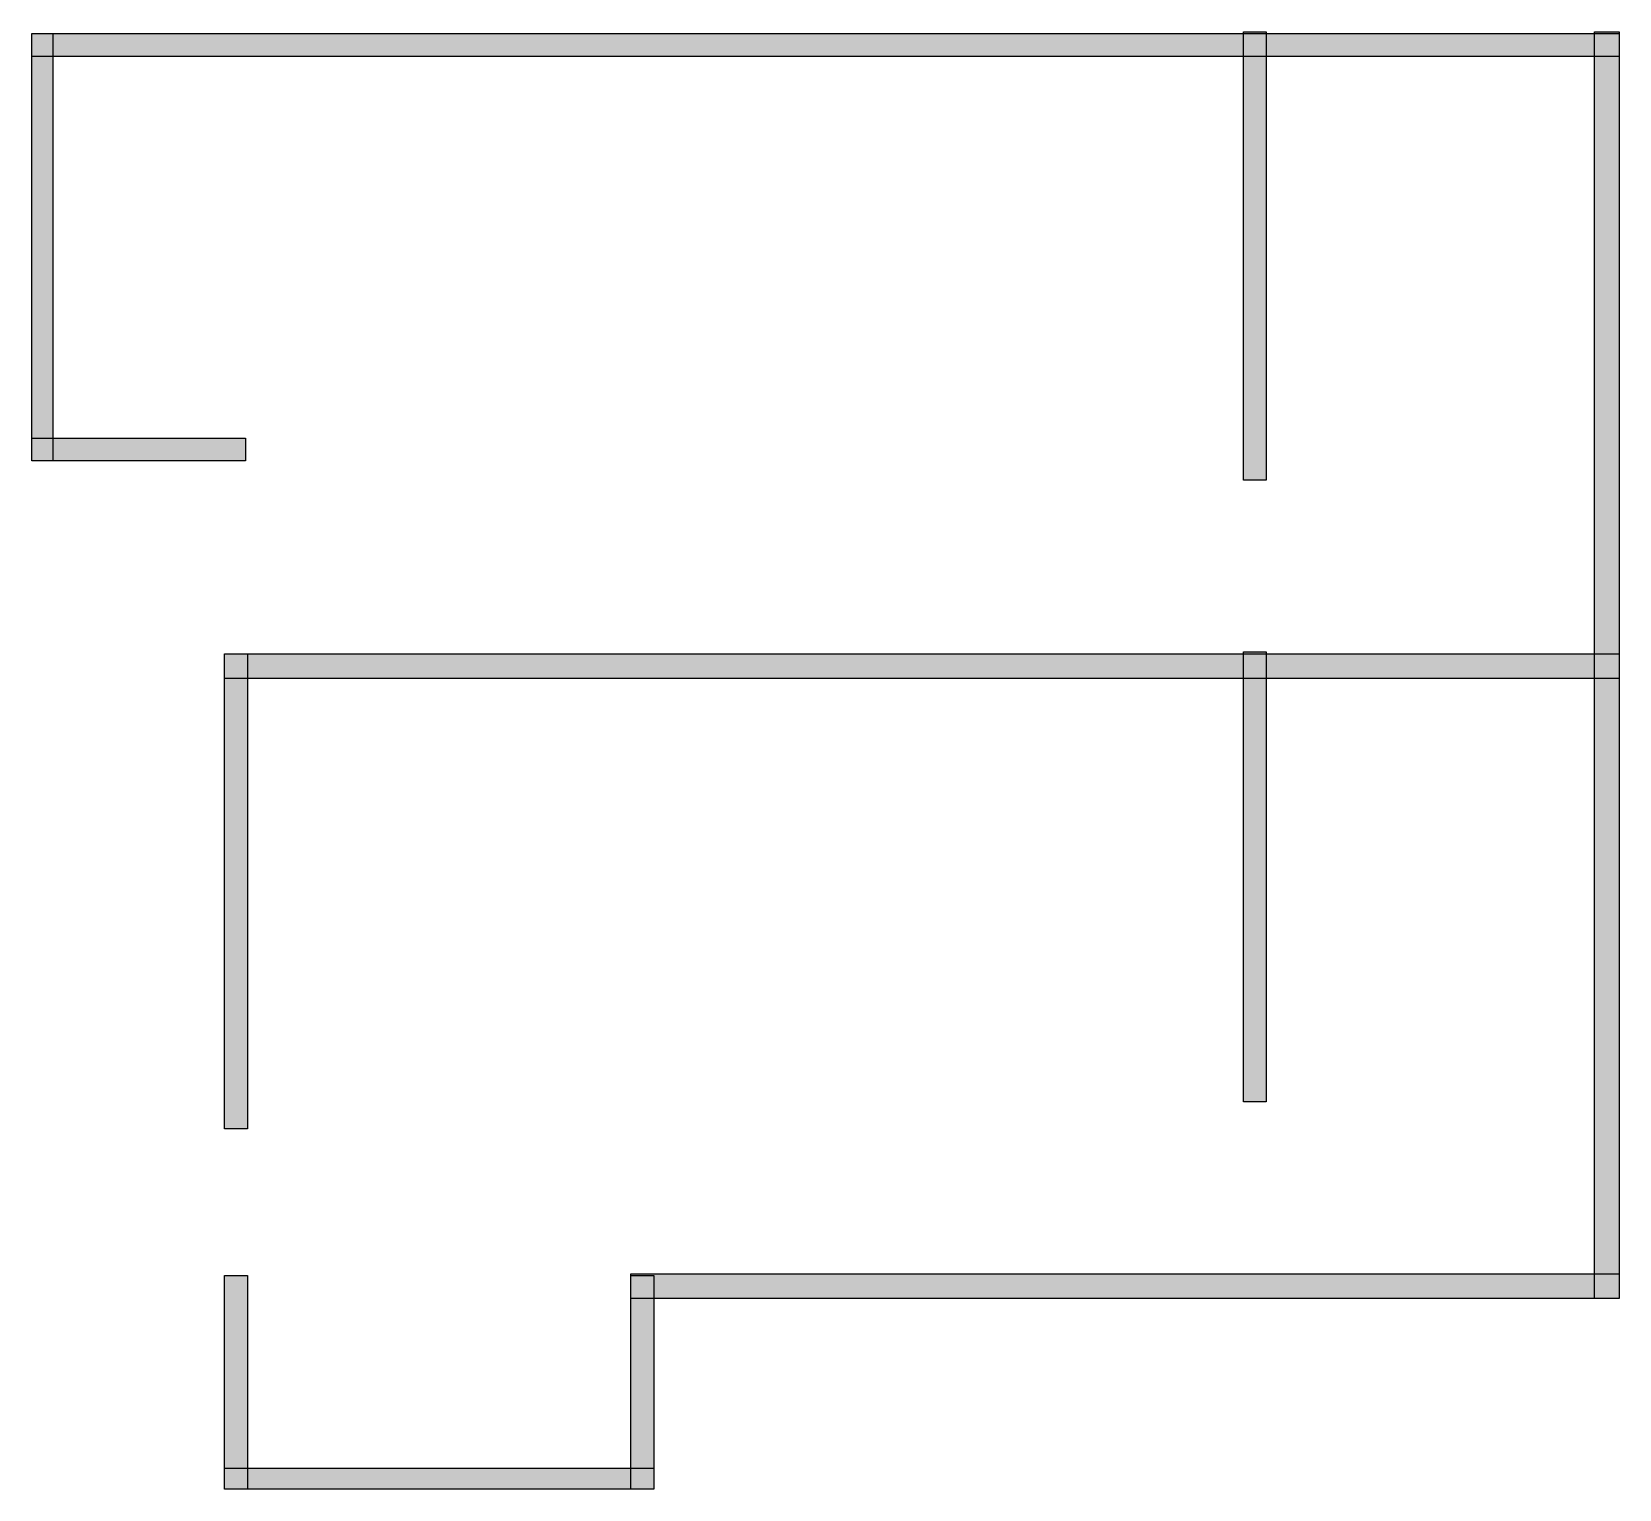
# Model space of a CAD drawing. Header units: millimetres. Extents: x 9 to 7330, y 0 to 6723.
import ezdxf

# ---------------------------------------------------------------- set-up
doc = ezdxf.new("R2010")
doc.units = ezdxf.units.MM
doc.layers.add('WALL', color=7, linetype='Continuous')

msp = doc.modelspace()

# ---------------------------------------------------------------- hatches: boundary and pattern name
at = {"layer": 'WALL'}
h = msp.add_hatch(color=256, dxfattribs=at)
h.dxf.hatch_style = 1
h.paths.add_polyline_path([(8.8, 6714.4), (7330.4, 6714.4), (7330.4, 6608.8), (8.8, 6608.8)])
h = msp.add_hatch(color=256, dxfattribs=at)
h.dxf.hatch_style = 1
h.paths.add_polyline_path([(8.8, 6714.4), (105.6, 6714.4), (105.6, 4743.2), (8.8, 4743.2)])
h = msp.add_hatch(color=256, dxfattribs=at)
h.dxf.hatch_style = 1
h.paths.add_polyline_path([(5596.8, 6723.2), (5702.4, 6723.2), (5702.4, 4655.2), (5596.8, 4655.2)])
h = msp.add_hatch(color=256, dxfattribs=at)
h.dxf.hatch_style = 1
h.paths.add_polyline_path([(7216, 6723.2), (7330.4, 6723.2), (7330.4, 880), (7216, 880)])
h = msp.add_hatch(color=256, dxfattribs=at)
h.dxf.hatch_style = 1
h.paths.add_polyline_path([(8.8, 4848.8), (994.4, 4848.8), (994.4, 4743.2), (8.8, 4743.2)])
h = msp.add_hatch(color=256, dxfattribs=at)
h.dxf.hatch_style = 1
h.paths.add_polyline_path([(897.6, 3854.4), (7330.4, 3854.4), (7330.4, 3740), (897.6, 3740)])
h = msp.add_hatch(color=256, dxfattribs=at)
h.dxf.hatch_style = 1
h.paths.add_polyline_path([(897.6, 3854.4), (1003.2, 3854.4), (1003.2, 1663.2), (897.6, 1663.2)])
h = msp.add_hatch(color=256, dxfattribs=at)
h.dxf.hatch_style = 1
h.paths.add_polyline_path([(5596.8, 3863.2), (5702.4, 3863.2), (5702.4, 1786.4), (5596.8, 1786.4)])
h = msp.add_hatch(color=256, dxfattribs=at)
h.dxf.hatch_style = 1
h.paths.add_polyline_path([(897.6, 985.6), (1003.2, 985.6), (1003.2, 0), (897.6, 0)])
h = msp.add_hatch(color=256, dxfattribs=at)
h.dxf.hatch_style = 1
h.paths.add_polyline_path([(2772, 994.4), (7330.4, 994.4), (7330.4, 880), (2772, 880)])
h = msp.add_hatch(color=256, dxfattribs=at)
h.dxf.hatch_style = 1
h.paths.add_polyline_path([(2772, 985.6), (2877.6, 985.6), (2877.6, 0), (2772, 0)])
h = msp.add_hatch(color=256, dxfattribs=at)
h.dxf.hatch_style = 1
h.paths.add_polyline_path([(897.6, 96.8), (2877.6, 96.8), (2877.6, 0), (897.6, 0)])

# ---------------------------------------------------------------- linework, layer by layer
for points in [[(8.8, 6714.4), (7330.4, 6714.4), (7330.4, 6608.8), (8.8, 6608.8)], [(8.8, 6714.4), (105.6, 6714.4), (105.6, 4743.2), (8.8, 4743.2)], [(5596.8, 6723.2), (5702.4, 6723.2), (5702.4, 4655.2), (5596.8, 4655.2)], [(7216, 6723.2), (7330.4, 6723.2), (7330.4, 880), (7216, 880)], [(8.8, 4848.8), (994.4, 4848.8), (994.4, 4743.2), (8.8, 4743.2)], [(897.6, 3854.4), (7330.4, 3854.4), (7330.4, 3740), (897.6, 3740)], [(897.6, 3854.4), (1003.2, 3854.4), (1003.2, 1663.2), (897.6, 1663.2)], [(5596.8, 3863.2), (5702.4, 3863.2), (5702.4, 1786.4), (5596.8, 1786.4)], [(897.6, 985.6), (1003.2, 985.6), (1003.2, 0), (897.6, 0)], [(2772, 994.4), (7330.4, 994.4), (7330.4, 880), (2772, 880)], [(2772, 985.6), (2877.6, 985.6), (2877.6, 0), (2772, 0)], [(897.6, 96.8), (2877.6, 96.8), (2877.6, 0), (897.6, 0)]]:
    msp.add_lwpolyline(points, close=True, dxfattribs=at)

doc.saveas('drawing.dxf')
